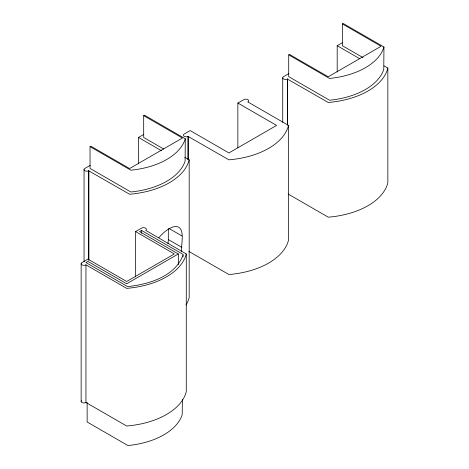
<?xml version="1.0" encoding="UTF-8"?>
<svg xmlns="http://www.w3.org/2000/svg" width="469" height="469" viewBox="0 0 469 469"><rect width="100%" height="100%" fill="white"/><g stroke="black" fill="none" stroke-linecap="round" stroke-linejoin="round"><path stroke-width="0.7" d="M158.862 237.636C163.112 232.788 168.289 228.122 174.685 226.474C186.674 225.624 180.53 245.645 181.644 251.583M384.099 65.9L387.851 68.069L387.359 69.787A70.239 40.551 0 0 1 385.999 73.176L385.582 74.008A70.239 40.551 0 0 1 328.247 102.477L287.362 79.05A2.808 1.624 0 0 1 283.264 78.774L283.141 78.663A2.808 1.624 0 0 1 283.546 76.67L288.91 73.574M185.284 138.765L185.103 139.363A66.586 38.446 0 0 1 131.883 170.089L130.845 170.194L90.042 146.639L90.042 168.43L130.845 191.985L131.883 191.885A66.586 38.446 0 0 0 185.103 161.16L185.284 138.765L144.481 115.21L143.684 115.667L143.684 137.464L163.681 149.007M178.326 253.958L126.671 283.774L87.932 261.409L85.944 262.558L127.656 286.635C148.913 284.273 175.172 276.675 183.279 254.52L141.574 230.443L139.586 231.586L178.326 253.958L178.326 264.709M383.953 47.006L383.771 47.604A66.586 38.446 0 0 1 330.551 78.329L329.514 78.434L288.716 54.879L288.716 76.67L329.514 100.225L330.551 100.126A66.586 38.446 0 0 0 383.771 69.4L383.953 47.006L343.15 23.45L342.352 23.907L342.352 45.704L362.977 57.605M90.042 146.639L90.839 146.181L129.579 168.547L182.423 138.033L143.684 115.667M90.241 165.334L84.877 168.43A2.808 1.624 0 0 0 84.801 170.681A2.808 1.624 0 0 0 88.694 170.81L129.579 194.236A70.239 40.551 0 0 0 186.914 165.768L187.33 164.936A70.239 40.551 0 0 0 189.183 159.829L184.804 157.303M138.519 163.822L138.519 137.464L143.883 134.363M288.716 54.879L289.508 54.422L328.247 76.787L381.092 46.273L342.352 23.907M237.853 147.618L237.853 103.051L244.396 99.352A2.808 1.624 0 0 1 248.031 99.768A2.808 1.624 0 0 1 247.79 101.908L288.517 125.416L288.517 240.122A70.239 40.551 0 0 1 228.913 274.529L188.814 251.378M337.188 72.003L337.188 45.704L342.552 42.603M135.611 276.98L135.611 231.586L141.574 228.145A2.808 1.624 0 0 1 145.466 228.104A2.808 1.624 0 0 1 145.695 230.349L186.275 253.958L186.275 391.597A70.239 40.551 0 0 1 136.966 424.697L135.518 424.937A70.239 40.551 0 0 1 129.649 425.723L126.671 426.01L85.944 402.496A2.808 1.624 0 0 1 82.415 402.701A2.808 1.624 0 0 1 81.348 400.743M237.853 103.051L276.593 125.416L228.913 152.947L190.174 130.581L184.211 134.023A2.808 1.624 0 0 0 184.135 136.268A2.808 1.624 0 0 0 188.028 136.403L228.913 159.829A70.239 40.551 0 0 0 288.517 125.416M337.188 45.704L359.682 58.689M288.118 194.014L328.247 217.182A70.239 40.551 0 0 0 387.851 182.769L387.851 68.069M138.519 137.464L161.641 150.813M168.94 228.432L181.925 235.93M168.318 228.796L168.318 239.548L181.925 247.403M135.611 231.586L174.357 253.958L126.671 281.482L87.932 259.117L81.524 262.892A2.808 1.624 0 0 0 82.251 264.991A2.808 1.624 0 0 0 85.944 264.85L126.671 288.365A70.239 40.551 0 0 0 186.275 253.958M287.52 78.968L287.52 124.994M287.362 79.05L287.362 125.076M282.725 77.819L282.725 122.386M189.183 159.829L189.183 297.469A70.239 40.551 0 0 1 185.982 305.067M188.186 136.315L188.186 159.695M188.028 136.403L188.028 159.782M183.021 255.371L183.021 256.807M182.377 399.594L182.195 414.719A66.586 38.446 0 0 1 128.975 445.444L127.943 445.55L87.14 421.994L87.14 402.379M141.574 230.443L141.574 233.31M88.852 170.728L88.852 260.049M88.694 170.81L88.694 260.131M85.944 264.85L85.944 402.496M84.057 169.579L84.057 261.825M81.149 263.672L81.149 401.317M168.318 239.548A21.07 12.165 -60 0 1 167.931 243.681"/></g></svg>
